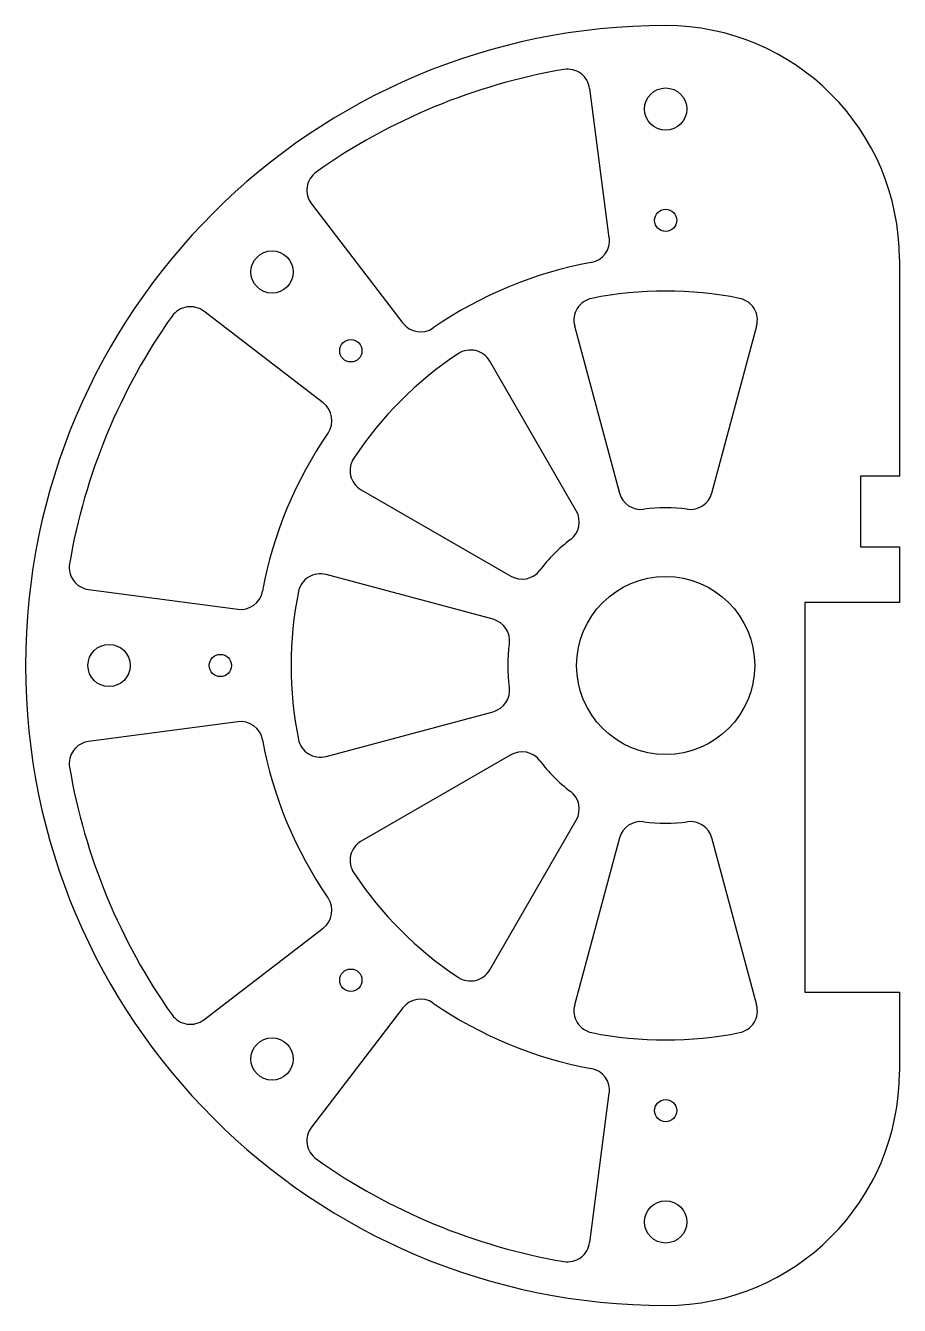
# Model space of a CAD drawing. Header units: millimetres. Extents: x -58 to 21, y -58 to 58.
import ezdxf

# ---------------------------------------------------------------- set-up
doc = ezdxf.new("R2010")
doc.units = ezdxf.units.MM

msp = doc.modelspace()

# ---------------------------------------------------------------- linework, layer by layer
at = {"color": 7, "linetype": 'Continuous', "lineweight": 25}
for p, q in [((-5.06, 38.44), (-6.82, 51.84)), ((-31.83, 41.48), (-23.6, 30.76)), ((21, 36.5), (21, 17)), ((-30.76, 23.6), (-41.48, 31.83)), ((-8.18, 30.51), (-4.15, 15.5)), ((4.15, 15.5), (8.18, 30.51)), ((-8.03, 13.9), (-15.79, 27.35)), ((17.5, 17), (17.5, 10.65)), ((21, 17), (17.5, 17)), ((-27.35, 15.79), (-13.9, 8.03)), ((17.5, 10.65), (21, 10.65)), ((21, 10.65), (21, 5.65)), ((-15.5, 4.15), (-30.51, 8.18)), ((-51.84, 6.82), (-38.44, 5.06)), ((12.5, 5.65), (12.5, -29.35)), ((21, 5.65), (12.5, 5.65)), ((-30.51, -8.18), (-15.5, -4.15)), ((-38.44, -5.06), (-51.84, -6.82)), ((-13.9, -8.03), (-27.35, -15.79)), ((-15.79, -27.35), (-8.03, -13.9)), ((-4.15, -15.5), (-8.18, -30.51)), ((8.18, -30.51), (4.15, -15.5)), ((-41.48, -31.83), (-30.76, -23.6)), ((12.5, -29.35), (21, -29.35)), ((21, -29.35), (21, -36.5)), ((-23.6, -30.76), (-31.83, -41.48)), ((-6.82, -51.84), (-5.06, -38.44))]:
    msp.add_line(p, q, dxfattribs=at)
for centre, radius in [((0, 50), 1.9), ((0, 40), 1), ((-35.36, 35.36), 1.9), ((-28.28, 28.28), 1), ((0, 0), 8), ((-50, 0), 1.9), ((-40, 0), 1), ((-28.28, -28.28), 1), ((-35.36, -35.36), 1.9), ((0, -40), 1), ((0, -50), 1.9)]:
    msp.add_circle(centre, radius, dxfattribs=at)
for centre, radius, start, end in [((0, 0), 57.5, 90, 270), ((0, 36.5), 21, 0, 90), ((0, 0), 54.33, 99.6905, 125.3095), ((-8.81, 51.58), 2, 7.5, 99.6905), ((-30.24, 42.7), 2, 125.3095, 217.5), ((-7.04, 38.18), 2, 280.4528, 7.5), ((0, 0), 36.83, 100.4528, 124.5472), ((0, 0), 33.65, 78.623, 101.377), ((-42.7, 30.24), 2, 52.5, 144.6905), ((-6.24, 31.03), 2, 101.377, 195), ((6.24, 31.03), 2, 345, 78.623), ((0, 0), 54.33, 144.6905, 170.3095), ((-22.02, 31.98), 2, 217.5, 304.5472), ((0, 0), 33.65, 123.623, 146.377), ((-17.53, 26.35), 2, 30, 123.623), ((-31.98, 22.02), 2, 325.4528, 52.5), ((0, 0), 36.83, 145.4528, 169.5472), ((-26.35, 17.53), 2, 146.377, 240), ((-2.22, 16.02), 2, 195, 277.8973), ((2.22, 16.02), 2, 262.1027, 345), ((-9.76, 12.9), 2, 307.1027, 30), ((0, 0), 14.18, 82.1027, 97.8973), ((0, 0), 14.18, 127.1027, 142.8973), ((-51.58, 8.81), 2, 170.3095, 262.5), ((-31.03, 6.24), 2, 75, 168.623), ((-12.9, 9.76), 2, 240, 322.8973), ((-38.18, 7.04), 2, 262.5, 349.5472), ((0, 0), 33.65, 168.623, 191.377), ((-16.02, 2.22), 2, 352.1027, 75), ((0, 0), 14.18, 172.1027, 187.8973), ((-16.02, -2.22), 2, 285, 7.8973), ((-38.18, -7.04), 2, 10.4528, 97.5), ((-51.58, -8.81), 2, 97.5, 189.6905), ((0, 0), 36.83, 190.4528, 214.5472), ((-31.03, -6.24), 2, 191.377, 285), ((-12.9, -9.76), 2, 37.1027, 120), ((0, 0), 54.33, 189.6905, 215.3095), ((0, 0), 14.18, 217.1027, 232.8973), ((-9.76, -12.9), 2, 330, 52.8973), ((-2.22, -16.02), 2, 82.1027, 165), ((0, 0), 14.18, 262.1027, 277.8973), ((2.22, -16.02), 2, 15, 97.8973), ((-26.35, -17.53), 2, 120, 213.623), ((0, 0), 33.65, 213.623, 236.377), ((-31.98, -22.02), 2, 307.5, 34.5472), ((-17.53, -26.35), 2, 236.377, 330), ((-22.02, -31.98), 2, 55.4528, 142.5), ((0, 0), 36.83, 235.4528, 259.5472), ((-6.24, -31.03), 2, 165, 258.623), ((6.24, -31.03), 2, 281.377, 15), ((-42.7, -30.24), 2, 215.3095, 307.5), ((0, 0), 33.65, 258.623, 281.377), ((-7.04, -38.18), 2, 352.5, 79.5472), ((0, -36.5), 21, 270, 0), ((-30.24, -42.7), 2, 142.5, 234.6905), ((0, 0), 54.33, 234.6905, 260.3095), ((-8.81, -51.58), 2, 260.3095, 352.5)]:
    msp.add_arc(centre, radius, start, end, dxfattribs=at)

doc.saveas('drawing.dxf')
